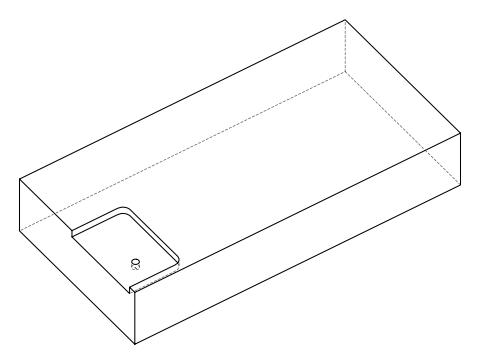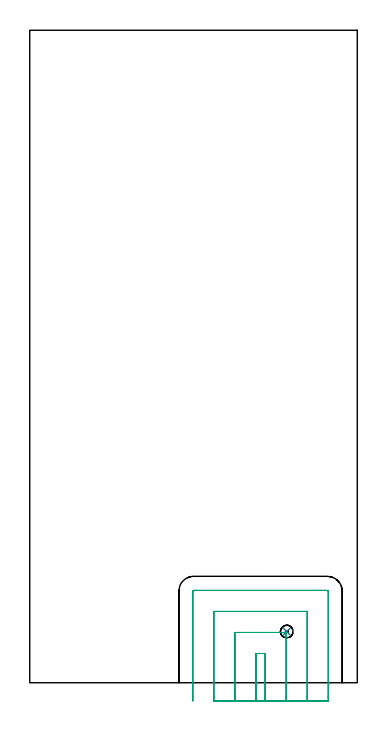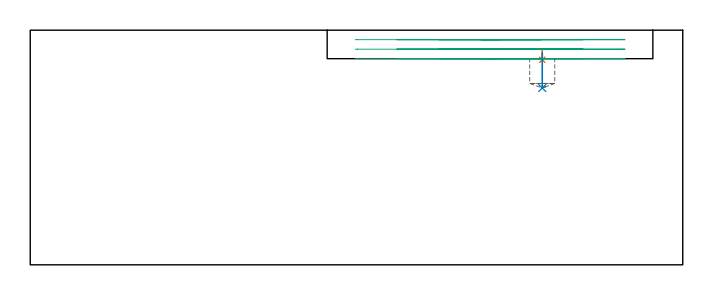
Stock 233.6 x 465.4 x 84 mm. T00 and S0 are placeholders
(PLAN: 3 operations, 2 tool changes, 6 min)
(1 SPOT_DRILL | STEP1POCKET | NXT0321_9005460120000 | 0.03 min | 1037 mm3)
(2 DRILL_BLIND_HOLE_INTO_CENTER | STEP1POCKET | NXT0301_061 | 0.05 min | 634 mm3)
(3 MILL_SLOT | SLOT_PARTIAL_RECTANGULAR | UGT0201_104 | Follow Part, ap 5, ae 75% | 5.96 min | 88698 mm3)
(TOOL NXT0321_9005460120000 | NC Spot Drill, 142deg, 12mm, Carbide, Uncoated | D12 PA142 FL30 Z2)
(TOOL NXT0301_061 | Carbide Drill 9mm [860.1-0900-027A1-MM 2214] | D9 PA140 FL47 Z2)
(TOOL UGT0201_104 | End Mill 20 mm | D20 FL22 Z2)
(OP 1 SPOT_DRILL)
G17 G21 G94 G90
T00 M6
G54
G17 G0 G90 X183.3 Y36.5 S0 M3
G43 Z94. H0
G94 G81 G98 Z73.413 F250. R76.8
G80
M5
M2
(OP 2 DRILL_BLIND_HOLE_INTO_CENTER)
G17 G21 G94 G90
T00 M6
G54
G17 G0 G90 X183.3 Y36.5 S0 M3
G43 Z94. H1
G94 G81 G98 Z63.3 F250. R75.8
G80
M5
M2
(OP 3 MILL_SLOT)
G17 G21 G94 G90
T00 M6
G54
G17 G0 G90 X167.9 Y-13. S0 M3
G43 Z94. H0
Z80.6
G94 G1 Y-10. F250.
Y20.9 F500.
X161.3
Y-10.
Y-13. F250.
X182.9
Y-10.
Y35.9 F500.
X146.3
Y-10.
Y-13. F250.
X197.9
Y-10.
Y50.9 F500.
X131.3
Y-10.
Y-13. F250.
X212.9
Y-10.
Y65.1 F500.
G3 X212.1 Y65.9 R0.8
G1 X117.1
G3 X116.3 Y65.1 R0.8
G1 Y-10.
Y-13. F250.
G0 X167.9 Z77.2
G1 Y-10.
Y20.9 F500.
X161.3
Y-10.
Y-13. F250.
X182.9
Y-10.
Y35.9 F500.
X146.3
Y-10.
Y-13. F250.
X197.9
Y-10.
Y50.9 F500.
X131.3
Y-10.
Y-13. F250.
X212.9
Y-10.
Y65.1 F500.
G3 X212.1 Y65.9 R0.8
G1 X117.1
G3 X116.3 Y65.1 R0.8
G1 Y-10.
Y-13. F250.
G0 X167.9 Z73.8
G1 Y-10.
Y20.9 F500.
X161.3
Y-10.
Y-13. F250.
X182.9
Y-10.
Y35.9 F500.
X146.3
Y-10.
Y-13. F250.
X197.9
Y-10.
Y50.9 F500.
X131.3
Y-10.
Y-13. F250.
X212.9
Y-10.
Y65.1 F500.
G3 X212.1 Y65.9 R0.8
G1 X117.1
G3 X116.3 Y65.1 R0.8
G1 Y-10.
Y-13. F250.
G0 Z94.
M5
M2
